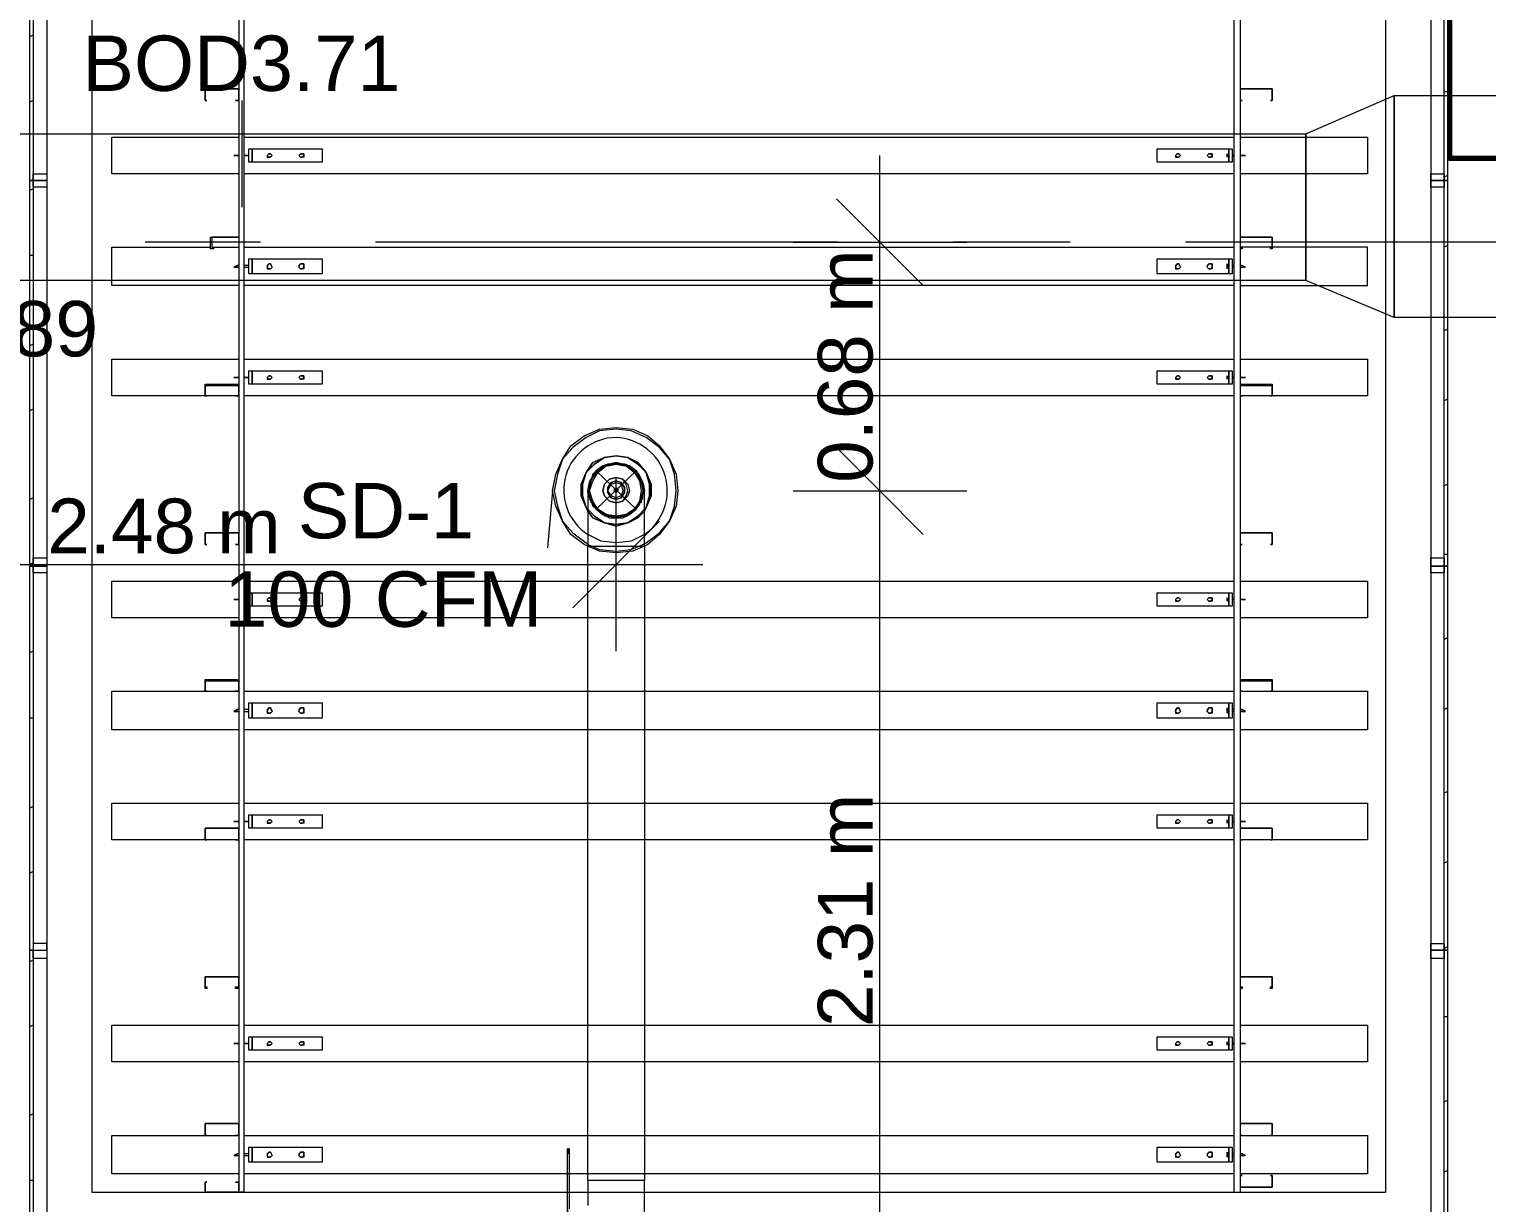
# Model space of a CAD drawing. Header units: metres. Extents: x -2 to 237, y -8 to 52.
# Drawn here: x 48.723 to 52.722, y 39.408 to 42.629 of the extents above; entities that cross this region are included whole.
import ezdxf

# ---------------------------------------------------------------- set-up
doc = ezdxf.new("R2010")
doc.units = ezdxf.units.M
doc.layers.add('HVAC - Ductos', color=5, linetype='Continuous', lineweight=0)
doc.layers.add('PDF4_Text', color=7, linetype='Continuous', lineweight=0)
doc.layers.add('PDF4_Geometry', color=7, linetype='Continuous', lineweight=0, true_color=0xaaaaaa)
doc.styles.add('PDF Helvetica', font='')
doc.styles.get('PDF Helvetica').set_extended_font_data('Helvetica')

msp = doc.modelspace()

# ---------------------------------------------------------------- linework, layer by layer
at = {"layer": 'HVAC - Ductos', "lineweight": 0}
for points in [[(52.4681, 41.8384), (52.2253, 41.9392), (52.2253, 42.3423), (52.4681, 42.4477)], [(46.4204, 42.3423), (52.2253, 42.3423), (52.2253, 41.9392), (46.4204, 41.9392)], [(50.411, 41.3069), (50.4155, 41.3161), (50.4293, 41.3481), (50.4293, 41.3802), (50.4155, 41.4123), (50.3927, 41.4398), (50.3651, 41.4535), (50.3331, 41.4581), (50.3011, 41.4535), (50.269, 41.4398), (50.2506, 41.4123), (50.2369, 41.3802), (50.2369, 41.3481), (50.2506, 41.3161), (50.2552, 41.3069), (50.2506, 41.3161), (50.2369, 41.3481), (50.2369, 41.3802), (50.2506, 41.4123), (50.269, 41.4398), (50.3011, 41.4535), (50.3331, 41.4581), (50.3651, 41.4535), (50.3927, 41.4352), (50.4155, 41.4123), (50.4247, 41.3802), (50.4247, 41.3481), (50.4155, 41.3161), (50.411, 41.3115), (50.4155, 41.3161), (50.4247, 41.3481), (50.4247, 41.3802), (50.4155, 41.4123), (50.3927, 41.4352), (50.3651, 41.4535), (50.3331, 41.4581), (50.3011, 41.4535), (50.2735, 41.4352), (50.2506, 41.4123), (50.2414, 41.3802), (50.2414, 41.3481), (50.2506, 41.3161), (50.2552, 41.3115), (50.2506, 41.3161), (50.2414, 41.3481), (50.2414, 41.3802), (50.2506, 41.4123), (50.2735, 41.4352), (50.3011, 41.4535), (50.3331, 41.4581), (50.3651, 41.4535), (50.3927, 41.4398), (50.4155, 41.4123), (50.4293, 41.3802), (50.4293, 41.3481), (50.4155, 41.3161)], [(50.3973, 41.3894), (50.4019, 41.3619), (50.3973, 41.3343), (50.3835, 41.3115), (50.3606, 41.2977), (50.3331, 41.2931), (50.3056, 41.2977), (50.2827, 41.3115), (50.269, 41.3343), (50.2598, 41.3619), (50.269, 41.3894), (50.2827, 41.4123), (50.3056, 41.4306), (50.3331, 41.4352), (50.3606, 41.4306), (50.3835, 41.4123)], [(50.3148, 41.2931), (50.2965, 41.2977), (50.2827, 41.3115), (50.269, 41.3252), (50.2598, 41.3435), (50.2598, 41.3619), (50.2598, 41.3848), (50.269, 41.3985), (50.2827, 41.4168), (50.2965, 41.426), (50.3148, 41.4352), (50.3331, 41.4352), (50.3514, 41.4352), (50.3697, 41.426), (50.3835, 41.4168), (50.3973, 41.3985), (50.4019, 41.3848), (50.4064, 41.3619), (50.4019, 41.3435), (50.3973, 41.3252), (50.3835, 41.3115), (50.3697, 41.2977), (50.3514, 41.2931), (50.3331, 41.2886)], [(50.3148, 41.3343), (50.3331, 41.3297), (50.3148, 41.3343), (50.3011, 41.3481), (50.2965, 41.3619), (50.3011, 41.3802), (50.3148, 41.394), (50.3331, 41.3985), (50.3148, 41.394), (50.3011, 41.3802), (50.2965, 41.3619), (50.3011, 41.3481)], [(50.3514, 41.394), (50.3331, 41.3985), (50.3514, 41.394), (50.3651, 41.3802), (50.3697, 41.3619), (50.3651, 41.3481), (50.3514, 41.3343), (50.3331, 41.3297), (50.3514, 41.3343), (50.3606, 41.3481), (50.3651, 41.3619), (50.3606, 41.3802)], [(50.3193, 41.3435), (50.3331, 41.3389), (50.3193, 41.3435), (50.3102, 41.3573), (50.3102, 41.371), (50.3193, 41.3848), (50.3331, 41.3894), (50.3193, 41.3848), (50.3102, 41.371), (50.3102, 41.3573)], [(50.3468, 41.3802), (50.3514, 41.3619), (50.3468, 41.3481), (50.3331, 41.3435), (50.3193, 41.3481), (50.3102, 41.3619), (50.3193, 41.3802), (50.3331, 41.3848)], [(50.3285, 41.3619), (50.3331, 41.3573), (50.3285, 41.3619), (50.3285, 41.3664), (50.3331, 41.371), (50.3285, 41.3664)], [(50.3468, 41.3848), (50.3331, 41.3894), (50.3468, 41.3848), (50.356, 41.371), (50.356, 41.3573), (50.3468, 41.3435), (50.3331, 41.3389), (50.3468, 41.3435), (50.356, 41.3573), (50.356, 41.371)], [(50.3377, 41.3664), (50.3331, 41.371), (50.3377, 41.3664), (50.3377, 41.3619), (50.3331, 41.3573), (50.3377, 41.3619)], [(50.2735, 41.2931), (50.3011, 41.2748), (50.2735, 41.2931), (50.2552, 41.3115)], [(50.3927, 41.2886), (50.3651, 41.2748), (50.3331, 41.2657), (50.3011, 41.2748), (50.269, 41.2886), (50.2552, 41.3069), (50.269, 41.2886), (50.3011, 41.2748), (50.3331, 41.2657), (50.3651, 41.2748), (50.3927, 41.2886), (50.411, 41.3069)], [(50.3331, 41.2702), (50.3651, 41.2748), (50.3927, 41.2931), (50.411, 41.3115), (50.3927, 41.2931), (50.3651, 41.2748), (50.3331, 41.2702), (50.3011, 41.2748)], [(50.2002, 39.5429), (50.2002, 39.5475), (50.2002, 39.5521), (50.2002, 39.5567), (50.2002, 39.5521), (50.2002, 39.5475)], [(50.2048, 39.5429), (50.2048, 39.5475), (50.2048, 39.5521), (50.2048, 39.5567), (50.2048, 39.5521), (50.2048, 39.5475)]]:
    msp.add_lwpolyline(points, close=True, dxfattribs=at)
for points in [[(56.3762, 41.8384), (52.4681, 41.8384), (52.4681, 42.4477), (56.3762, 42.4477)], [(49.3068, 42.1407), (49.3068, 42.4339)], [(51.057, 38.8145), (51.057, 41.3619), (51.057, 42.2828)], [(50.9379, 42.1636), (51.057, 42.0446), (51.1761, 41.9254)], [(50.8187, 42.0446), (51.057, 42.0446), (51.2952, 42.0446)], [(50.2552, 41.3619), (50.2552, 41.3573), (50.2552, 41.3389), (50.2552, 41.3115), (50.2552, 41.2748), (50.2552, 41.229), (50.2552, 41.2107), (50.246, 41.2153), (50.2094, 41.2427), (50.1864, 41.2794), (50.1682, 41.3206), (50.159, 41.3619), (50.1682, 41.4077), (50.1864, 41.4489), (50.2094, 41.4856), (50.246, 41.513), (50.2873, 41.5314), (50.3331, 41.536), (50.3789, 41.5314), (50.4201, 41.513), (50.4522, 41.4856), (50.4797, 41.4489), (50.498, 41.4077), (50.5026, 41.3619), (50.498, 41.3206), (50.4797, 41.2794), (50.4522, 41.2427), (50.4201, 41.2153), (50.411, 41.2107), (50.411, 41.2565), (50.411, 41.2931), (50.411, 41.3297), (50.411, 41.3527), (50.411, 41.3619), (50.4064, 41.3573), (50.411, 41.3619), (50.4064, 41.3848), (50.3973, 41.4031), (50.3881, 41.4168), (50.3697, 41.4306), (50.3514, 41.4352), (50.3331, 41.4398), (50.3148, 41.4352), (50.2965, 41.4306), (50.2781, 41.4168), (50.269, 41.4031), (50.2598, 41.3848), (50.2552, 41.3619), (50.2552, 41.3573), (50.2552, 41.3619), (50.2598, 41.3848), (50.269, 41.4031), (50.2781, 41.4168), (50.2965, 41.4306), (50.3148, 41.4352), (50.3331, 41.4398), (50.3514, 41.4352), (50.3697, 41.4306), (50.3881, 41.4168), (50.3973, 41.4031), (50.4064, 41.3848), (50.411, 41.3619)], [(50.4064, 41.2153), (50.4155, 41.2199), (50.4522, 41.2473), (50.4797, 41.2794), (50.4935, 41.3206), (50.498, 41.3619), (50.4935, 41.4077), (50.4797, 41.4489), (50.4522, 41.481), (50.4155, 41.5085), (50.3743, 41.5268), (50.3331, 41.5314), (50.2873, 41.5268), (50.2506, 41.5085), (50.214, 41.481), (50.1864, 41.4489), (50.1728, 41.4077), (50.1636, 41.3619), (50.1728, 41.3206), (50.1864, 41.2794), (50.214, 41.2473), (50.2506, 41.2199), (50.2552, 41.2153)], [(50.9379, 41.481), (51.057, 41.3619), (51.1761, 41.2427)], [(50.2644, 41.394), (50.2827, 41.4168), (50.3011, 41.4306)], [(50.3011, 41.4306), (50.3056, 41.4352)], [(50.3102, 41.4306), (50.3331, 41.4352), (50.356, 41.4306)], [(50.3331, 40.922), (50.3331, 41.1603), (50.3331, 41.3985)], [(50.3606, 41.4352), (50.3651, 41.4306)], [(50.3651, 41.4306), (50.3835, 41.4168), (50.3973, 41.394)], [(50.159, 41.3619), (50.1452, 41.2061)], [(50.2598, 41.3894), (50.2644, 41.394)], [(50.2644, 41.3389), (50.2598, 41.3619), (50.2644, 41.3894)], [(50.4019, 41.394), (50.4019, 41.3894)], [(50.4019, 41.3894), (50.4064, 41.3619), (50.4019, 41.3389), (50.4019, 41.3343), (50.4019, 41.3297)], [(50.8187, 41.3619), (51.057, 41.3619), (51.2952, 41.3619)], [(50.2552, 41.3573), (50.2598, 41.3435), (50.269, 41.3252), (50.2781, 41.3115), (50.2965, 41.2977), (50.3148, 41.2886), (50.3331, 41.2886), (50.3514, 41.2886), (50.3697, 41.2977), (50.3881, 41.3115), (50.3973, 41.3252), (50.4064, 41.3435), (50.4064, 41.3573)], [(50.2644, 41.3297), (50.2644, 41.3343), (50.2598, 41.3389)], [(50.3011, 41.2977), (50.2827, 41.3115), (50.2644, 41.3343)], [(50.3973, 41.3343), (50.3835, 41.3115), (50.3651, 41.2977)], [(50.4522, 41.2794), (50.3331, 41.1603), (50.214, 41.0412)], [(50.3056, 41.2931), (50.3011, 41.2931)], [(50.356, 41.2931), (50.3331, 41.2886), (50.3102, 41.2931)], [(50.3651, 41.2931), (50.3606, 41.2931)], [(50.411, 41.2427), (50.3743, 41.2244), (50.3331, 41.2199), (50.2919, 41.2244), (50.2552, 41.2427)], [(50.2552, 41.2153), (50.2873, 41.2015), (50.3331, 41.1969), (50.3743, 41.2015), (50.4064, 41.2153)], [(50.411, 41.2107), (50.3789, 41.1969), (50.3331, 41.1923), (50.2873, 41.1969), (50.2552, 41.2107)], [(50.411, 39.3184), (50.411, 39.4697), (50.4064, 39.4697), (50.3973, 39.4697), (50.3881, 39.4697), (50.3697, 39.4697), (50.3514, 39.4697), (50.3331, 39.4697), (50.3148, 39.4697), (50.2965, 39.4697), (50.2781, 39.4697), (50.2644, 39.4697), (50.2598, 39.4697), (50.2552, 39.4697), (50.2552, 41.2107), (50.2598, 41.2107), (50.2644, 41.2107), (50.2781, 41.2107), (50.2965, 41.2107), (50.3148, 41.2107), (50.3331, 41.2107), (50.3514, 41.2107), (50.3697, 41.2107), (50.3881, 41.2107), (50.3973, 41.2107), (50.4064, 41.2107), (50.411, 41.2107), (50.411, 39.4697), (50.4064, 39.4697), (50.3973, 39.4697), (50.3881, 39.4697), (50.3697, 39.4697), (50.3514, 39.4697), (50.3331, 39.4697), (50.3148, 39.4697), (50.2965, 39.4697), (50.2781, 39.4697), (50.2644, 39.4697), (50.2598, 39.4697), (50.2552, 39.4697), (50.2552, 39.4009)], [(50.2552, 41.2107), (50.2598, 41.2107), (50.2644, 41.2107), (50.2781, 41.2107), (50.2965, 41.2107), (50.3148, 41.2107), (50.3331, 41.2107), (50.3514, 41.2107), (50.3697, 41.2107), (50.3881, 41.2107), (50.3973, 41.2107), (50.4064, 41.2107), (50.411, 41.2107)], [(46.4158, 41.1603), (47.8499, 41.1603), (50.5714, 41.1603)], [(50.2048, 39.5567), (50.2002, 39.5567)], [(50.2002, 39.3918), (50.2002, 39.3872), (50.2002, 39.3826), (50.2002, 39.378), (50.2002, 39.3826), (50.2002, 39.3872), (50.2002, 39.3918), (50.2002, 39.5429)], [(50.2048, 39.5429), (50.2048, 39.3918)]]:
    msp.add_lwpolyline(points, dxfattribs=at)
msp.add_lwpolyline([(50.411, 41.2427, 0.72105), (50.3331, 41.5085, 0.743561), (50.2552, 41.2427)], format="xyb", dxfattribs=at)
at = {"layer": 'PDF4_Geometry', "lineweight": 0}
for points in [[(52.6056, 44.3491), (52.6147, 44.3491), (52.6147, 44.5782), (52.6056, 44.5782), (52.5689, 44.5782), (52.5689, 45.4532), (52.5689, 45.5769), (48.8945, 45.5769), (48.7707, 45.5769), (48.7707, 44.5782), (48.7707, 43.3961), (48.7707, 43.2724), (48.7707, 37.9852), (48.8945, 37.9852), (48.8945, 39.3139), (52.4452, 39.3139), (52.4452, 37.9852), (52.4452, 35.0117), (52.4452, 37.9852), (52.4452, 35.0117)], [(52.6056, 44.5782), (52.6056, 44.5598), (52.5689, 44.5598), (52.5689, 44.3674), (52.5689, 44.5598), (52.5689, 44.5782), (52.5689, 43.2861), (52.5506, 43.2861), (48.7891, 43.2861), (48.7891, 43.3778), (48.7891, 44.5782), (48.8807, 44.5782), (48.8807, 43.3778), (48.7891, 43.3778), (52.5506, 43.3778), (52.5506, 43.2861), (52.5506, 44.5782), (52.5689, 44.5782), (52.5689, 43.3961), (52.5689, 43.2724), (52.5689, 37.9852)], [(52.6056, 43.3091), (52.6056, 44.3491), (52.6056, 44.5782), (52.6147, 44.5782), (52.6147, 44.3491), (52.6056, 44.3491), (52.6056, 43.2724), (52.6147, 43.2724), (52.6147, 42.2141), (52.6056, 42.2141), (52.6056, 43.2724), (52.6147, 43.2724)], [(49.3114, 43.2724), (49.2977, 43.2724), (49.206, 43.2724), (49.096, 43.2724), (49.206, 43.2724), (49.2977, 43.2724), (49.2977, 39.4376), (49.2931, 39.4376), (49.206, 39.4376), (49.206, 39.4651), (49.206, 39.4376)], [(49.3114, 43.2724), (49.3114, 39.4376), (49.2977, 39.4376)], [(48.7341, 42.6126), (48.7249, 42.608)], [(52.6147, 42.4569), (52.6056, 42.4569)], [(48.7341, 42.4339), (48.7249, 42.4293)], [(49.2977, 42.2324), (48.9494, 42.2324), (48.9494, 42.3331), (49.2977, 42.3331)], [(49.3114, 42.3331), (52.0283, 42.3331)], [(52.0466, 42.3331), (52.3948, 42.3331), (52.3948, 42.2324), (52.0466, 42.2324)], [(49.2839, 42.2828), (49.2931, 42.2828), (49.2839, 42.2828)], [(49.3114, 42.2828), (49.3251, 42.2828), (49.3114, 42.2828)], [(52.0466, 42.2828), (52.0512, 42.2828), (52.0466, 42.2828)], [(52.0512, 42.2828), (52.0603, 42.2828), (52.0512, 42.2828)], [(52.0283, 42.2324), (49.3114, 42.2324)], [(52.6147, 42.2278), (52.6056, 42.2232)], [(48.7341, 42.1911), (48.7249, 42.1866)], [(49.3572, 42.0446), (49.0411, 42.0446)], [(49.3114, 42.0582), (49.3114, 42.0262)], [(50.9425, 42.0446), (49.6734, 42.0446)], [(51.5793, 42.0446), (51.2586, 42.0446)], [(53.1645, 42.0446), (51.8954, 42.0446)], [(48.7341, 42.0079), (48.7249, 42.0079)], [(49.2977, 41.9254), (48.9494, 41.9254), (48.9494, 42.0308), (49.2198, 42.0308)], [(49.2243, 42.0308), (49.2977, 42.0308)], [(49.3114, 42.0308), (52.0283, 42.0308)], [(52.0466, 41.9254), (52.3948, 41.9254), (52.3948, 42.0308), (52.1337, 42.0308), (52.0466, 42.0308), (52.0512, 42.0308), (52.0512, 42.0262), (52.0466, 42.0262)], [(52.6147, 42.0354), (52.6056, 42.0308)], [(49.2977, 41.9804), (49.2931, 41.9804), (49.2839, 41.9758), (49.2931, 41.9758), (49.2977, 41.9758)], [(49.2931, 41.9758), (49.2931, 41.9804)], [(49.3251, 41.9804), (49.3114, 41.9804)], [(49.3114, 41.9758), (49.3251, 41.9758)], [(49.3343, 41.985), (49.3343, 41.9804)], [(49.3343, 41.9758), (49.3343, 41.9712)], [(52.0145, 41.9804), (52.0145, 41.985)], [(52.0145, 41.9712), (52.0145, 41.9758)], [(52.0283, 41.9804), (52.0237, 41.9804)], [(52.0237, 41.9758), (52.0283, 41.9758)], [(52.0466, 41.9758), (52.0512, 41.9758), (52.0603, 41.9758), (52.0512, 41.9804), (52.0466, 41.9804)], [(52.0512, 41.9804), (52.0512, 41.9758)], [(52.0283, 41.9254), (49.3114, 41.9254)], [(52.6147, 41.8063), (52.6056, 41.8017)], [(48.7341, 41.7651), (48.7249, 41.7605)], [(49.2977, 41.623), (48.9494, 41.623), (48.9494, 41.7238), (49.2977, 41.7238)], [(49.3114, 41.7238), (52.0283, 41.7238)], [(52.0466, 41.7238), (52.3948, 41.7238), (52.3948, 41.623), (52.0466, 41.623)], [(49.2839, 41.6734), (49.2931, 41.6734), (49.2839, 41.6734)], [(49.3114, 41.6734), (49.3251, 41.6734), (49.3114, 41.6734)], [(52.0466, 41.6734), (52.0512, 41.6734), (52.0466, 41.6734)], [(52.0466, 41.6551), (52.1337, 41.6551), (52.1337, 41.6505), (52.1337, 41.623), (52.1291, 41.623), (52.1337, 41.623), (52.1337, 41.6505), (52.0466, 41.6505)], [(52.0512, 41.6734), (52.0603, 41.6734), (52.0512, 41.6734)], [(52.0283, 41.623), (49.3114, 41.623)], [(52.6147, 41.6138), (52.6056, 41.6092)], [(48.7341, 41.5864), (48.7249, 41.5818)], [(52.6147, 41.3802), (52.6056, 41.3756)], [(48.7341, 41.3435), (48.7249, 41.3389)], [(48.7341, 41.1649), (48.7249, 41.1603)], [(52.6147, 41.1877), (52.6056, 41.1877)], [(49.2977, 41.0137), (48.9494, 41.0137), (48.9494, 41.1145), (49.2977, 41.1145)], [(49.3114, 41.1145), (52.0283, 41.1145)], [(52.0466, 41.1145), (52.3948, 41.1145), (52.3948, 41.0137), (52.0466, 41.0137)], [(49.2839, 41.064), (49.2931, 41.064), (49.2839, 41.064)], [(49.3114, 41.064), (49.3251, 41.064), (49.3114, 41.064)], [(52.0466, 41.064), (52.0512, 41.064), (52.0466, 41.064)], [(52.0512, 41.064), (52.0603, 41.064), (52.0512, 41.064)], [(52.0283, 41.0137), (49.3114, 41.0137)], [(52.6147, 40.9587), (52.6056, 40.9541)], [(48.7341, 40.922), (48.7249, 40.9174)], [(52.0466, 40.8442), (52.1337, 40.8442), (52.1337, 40.8396), (52.1337, 40.8121), (52.1291, 40.8121), (52.1337, 40.8121), (52.1337, 40.8396), (52.0466, 40.8396)], [(49.2977, 40.7067), (48.9494, 40.7067), (48.9494, 40.8121), (49.2977, 40.8121)], [(49.3114, 40.8121), (52.0283, 40.8121)], [(52.0466, 40.8121), (52.3948, 40.8121), (52.3948, 40.7067), (52.0466, 40.7067)], [(49.2977, 40.7617), (49.2931, 40.7617), (49.2839, 40.7571), (49.2931, 40.7571), (49.2977, 40.7571)], [(49.2931, 40.7571), (49.2931, 40.7617)], [(49.3251, 40.7617), (49.3114, 40.7617)], [(49.3343, 40.7663), (49.3343, 40.7617)], [(52.0145, 40.7617), (52.0145, 40.7663)], [(52.0283, 40.7617), (52.0237, 40.7617)], [(52.0466, 40.7571), (52.0512, 40.7571), (52.0603, 40.7571), (52.0512, 40.7617), (52.0466, 40.7617)], [(52.0512, 40.7617), (52.0512, 40.7571)], [(52.6147, 40.7663), (52.6056, 40.7617)], [(48.7341, 40.7388), (48.7249, 40.7388)], [(49.3114, 40.7571), (49.3251, 40.7571)], [(49.3343, 40.7571), (49.3343, 40.7525)], [(52.0145, 40.7525), (52.0145, 40.7571)], [(52.0237, 40.7571), (52.0283, 40.7571)], [(52.0283, 40.7067), (49.3114, 40.7067)], [(52.6147, 40.5372), (52.6056, 40.5326)], [(48.7341, 40.496), (48.7249, 40.4914)], [(49.2977, 40.4043), (48.9494, 40.4043), (48.9494, 40.5051), (49.2977, 40.5051)], [(49.3114, 40.5051), (52.0283, 40.5051)], [(52.0466, 40.5051), (52.3948, 40.5051), (52.3948, 40.4043), (52.0466, 40.4043)], [(49.2839, 40.4547), (49.2931, 40.4547), (49.2839, 40.4547)], [(49.3114, 40.4547), (49.3251, 40.4547), (49.3114, 40.4547)], [(52.0466, 40.4547), (52.0512, 40.4547), (52.0466, 40.4547)], [(52.0512, 40.4547), (52.0603, 40.4547), (52.0512, 40.4547)], [(52.0283, 40.4043), (49.3114, 40.4043)], [(52.6147, 40.3448), (52.6056, 40.3402)], [(48.7341, 40.3173), (48.7249, 40.3127)], [(48.7249, 39.0435), (48.7249, 40.1019), (48.7341, 40.1019), (48.7707, 40.1019), (48.7707, 40.1203), (48.7341, 40.1203), (48.7341, 40.1019), (48.7707, 40.1019), (48.7707, 40.079), (48.7341, 40.079), (48.7341, 40.1019), (48.7341, 39.0435), (48.7249, 39.0435), (48.7341, 39.0481)], [(52.6147, 40.1111), (52.6056, 40.1065)], [(48.7341, 40.0744), (48.7249, 40.0699)], [(52.0466, 40.0011), (52.0512, 40.0011), (52.0512, 39.9965), (52.0466, 39.9965)], [(52.6147, 39.9186), (52.6056, 39.9186)], [(48.7341, 39.8958), (48.7249, 39.8912)], [(49.2977, 39.795), (48.9494, 39.795), (48.9494, 39.8958), (49.2977, 39.8958)], [(49.3114, 39.8958), (52.0283, 39.8958)], [(52.0466, 39.8958), (52.3948, 39.8958), (52.3948, 39.795), (52.0466, 39.795)], [(49.2839, 39.8454), (49.2931, 39.8454), (49.2839, 39.8454)], [(49.3114, 39.8454), (49.3251, 39.8454), (49.3114, 39.8454)], [(52.0466, 39.8454), (52.0512, 39.8454), (52.0466, 39.8454)], [(52.0512, 39.8454), (52.0603, 39.8454), (52.0512, 39.8454)], [(52.0283, 39.795), (49.3114, 39.795)], [(52.6147, 39.6895), (52.6056, 39.685)], [(48.7341, 39.6529), (48.7249, 39.6483)], [(49.2977, 39.488), (48.9494, 39.488), (48.9494, 39.5933), (49.2977, 39.5933)], [(49.3114, 39.5933), (52.0283, 39.5933)], [(52.0466, 39.5933), (52.3948, 39.5933), (52.3948, 39.488), (52.0466, 39.488)], [(49.2977, 39.5429), (49.2931, 39.5429), (49.2839, 39.5384), (49.2931, 39.5384), (49.2977, 39.5384)], [(49.2931, 39.5384), (49.2931, 39.5429)], [(49.3251, 39.5429), (49.3114, 39.5429)], [(49.3114, 39.5384), (49.3251, 39.5384)], [(49.3343, 39.5475), (49.3343, 39.5429)], [(49.3343, 39.5384), (49.3343, 39.5338)], [(52.0145, 39.5429), (52.0145, 39.5475)], [(52.0145, 39.5338), (52.0145, 39.5384)], [(52.0283, 39.5429), (52.0237, 39.5429)], [(52.0237, 39.5384), (52.0283, 39.5384)], [(52.0466, 39.5384), (52.0512, 39.5384), (52.0603, 39.5384), (52.0512, 39.5429), (52.0466, 39.5429)], [(52.0512, 39.5429), (52.0512, 39.5384)], [(52.0283, 39.488), (49.3114, 39.488)], [(52.6147, 39.4971), (52.6056, 39.4926)], [(48.7341, 39.4697), (48.7249, 39.4697)]]:
    msp.add_lwpolyline(points, dxfattribs=at)
at = {"layer": 'PDF4_Geometry', "color": 232, "lineweight": 70, "true_color": 0xe91e64}
msp.add_lwpolyline([(52.6212, 43.608), (53.2291, 43.608), (53.2291, 42.2746), (52.6212, 42.2746)], close=True, dxfattribs=at)
at = {"layer": 'PDF4_Geometry', "lineweight": 0}
for points in [[(48.7341, 42.2141), (48.7249, 42.2141), (48.7249, 43.2724), (48.7341, 43.2724)], [(52.4452, 39.4376), (52.4452, 43.2724), (48.8945, 43.2724), (48.8945, 39.4376)], [(52.0283, 39.4376), (52.0466, 39.4376), (52.0466, 43.2724), (52.1337, 43.2724), (52.3307, 43.2724), (52.1337, 43.2724), (52.0466, 43.2724), (52.0283, 43.2724), (49.3114, 43.2724), (52.0283, 43.2724)], [(49.206, 42.4615), (49.206, 42.466), (49.2931, 42.466), (49.2977, 42.466), (49.2977, 42.4615), (49.2977, 42.4339), (49.2885, 42.4339), (49.2977, 42.4339), (49.2977, 42.4615), (49.2977, 42.466), (49.2931, 42.466), (49.206, 42.466), (49.206, 42.4615), (49.206, 42.4339)], [(52.1337, 42.4615), (52.1337, 42.466), (52.0466, 42.466), (52.1337, 42.466), (52.1337, 42.4615), (52.1337, 42.4339)], [(49.2106, 42.4339), (49.206, 42.4339)], [(52.0512, 42.4339), (52.0466, 42.4339)], [(52.1291, 42.4339), (52.1337, 42.4339)], [(49.2931, 42.2828), (49.2977, 42.2828)], [(49.3251, 42.3011), (49.3343, 42.3011), (49.5267, 42.3011), (49.5267, 42.2645), (49.3343, 42.2645), (49.3251, 42.2645)], [(49.3343, 42.3011), (49.3343, 42.2645)], [(49.3343, 42.2828), (49.3343, 42.2782), (49.3343, 42.2828), (49.3343, 42.2873), (49.3343, 42.2828), (49.3343, 42.2782), (49.3343, 42.2828), (49.3343, 42.2873)], [(49.3755, 42.2828), (49.3755, 42.2782), (49.3847, 42.2782), (49.3893, 42.2828), (49.3847, 42.2873), (49.3801, 42.2873)], [(49.3893, 42.2828), (49.3847, 42.2782), (49.3801, 42.2782), (49.3755, 42.2828), (49.3801, 42.2873), (49.3847, 42.2873)], [(49.4626, 42.2828), (49.4672, 42.2782), (49.4718, 42.2782), (49.4764, 42.2828), (49.4764, 42.2873), (49.4672, 42.2873)], [(49.4764, 42.2828), (49.4764, 42.2782), (49.4672, 42.2782), (49.4626, 42.2828), (49.4672, 42.2873), (49.4764, 42.2873)], [(52.0237, 42.3011), (52.0237, 42.2645), (52.0145, 42.2645), (51.8176, 42.2645), (51.8176, 42.3011), (52.0145, 42.3011)], [(51.8679, 42.2828), (51.8679, 42.2782), (51.8771, 42.2782), (51.8817, 42.2828), (51.8771, 42.2873), (51.8725, 42.2873)], [(51.8817, 42.2828), (51.8771, 42.2782), (51.8725, 42.2782), (51.8679, 42.2828), (51.8725, 42.2873), (51.8771, 42.2873)], [(51.955, 42.2828), (51.9596, 42.2782), (51.9641, 42.2782), (51.9687, 42.2828), (51.9687, 42.2873), (51.9596, 42.2873)], [(51.9687, 42.2828), (51.9687, 42.2782), (51.9596, 42.2782), (51.955, 42.2828), (51.9596, 42.2873), (51.9687, 42.2873)], [(52.01, 42.2828), (52.01, 42.2782), (52.01, 42.2828), (52.01, 42.2873)], [(52.0145, 42.3011), (52.0145, 42.2645)], [(52.0145, 42.2828), (52.0145, 42.2782), (52.0145, 42.2828), (52.0145, 42.2873)], [(52.0237, 42.2828), (52.0283, 42.2828)], [(48.7341, 41.1557), (48.7249, 41.1557), (48.7249, 42.2141), (48.7341, 42.2141)], [(48.7707, 42.2141), (48.7341, 42.2141), (48.7341, 42.2324), (48.7707, 42.2324)], [(48.7707, 42.1957), (48.7341, 42.1957), (48.7341, 42.2141), (48.7707, 42.2141)], [(52.6056, 42.2324), (52.6056, 42.2141), (52.5689, 42.2141), (52.5689, 42.2324)], [(52.6056, 42.2141), (52.6056, 42.1957), (52.5689, 42.1957), (52.5689, 42.2141)], [(52.6147, 41.1557), (52.6056, 41.1557), (52.6056, 42.2141), (52.6147, 42.2141)], [(49.2198, 42.0582), (49.2243, 42.0582), (49.2977, 42.0582), (49.2243, 42.0582), (49.2243, 42.0308), (49.2289, 42.0308), (49.2289, 42.0262), (49.2198, 42.0262)], [(52.1291, 42.0262), (52.1291, 42.0308), (52.1337, 42.0308), (52.1337, 42.0582), (52.0466, 42.0582), (52.1337, 42.0582), (52.1337, 42.0262)], [(49.3251, 41.9987), (49.3343, 41.9987), (49.5267, 41.9987), (49.5267, 41.9575), (49.3343, 41.9575), (49.3251, 41.9575)], [(49.3343, 41.9987), (49.3343, 41.9575)], [(52.0237, 41.9987), (52.0237, 41.9575), (52.0145, 41.9575), (51.8176, 41.9575), (51.8176, 41.9987), (52.0145, 41.9987)], [(52.0145, 41.9987), (52.0145, 41.9575)], [(49.3343, 41.9758), (49.3343, 41.9712), (49.3343, 41.9758), (49.3343, 41.985), (49.3343, 41.9758), (49.3343, 41.9712), (49.3343, 41.9758), (49.3343, 41.985)], [(49.3755, 41.9758), (49.3755, 41.9712), (49.3847, 41.9712), (49.3893, 41.9758), (49.3847, 41.985), (49.3801, 41.985), (49.3755, 41.9804)], [(49.3893, 41.9758), (49.3847, 41.9712), (49.3801, 41.9712), (49.3755, 41.9758), (49.3801, 41.985), (49.3847, 41.985)], [(49.4626, 41.9758), (49.4672, 41.9712), (49.4718, 41.9712), (49.4764, 41.9758), (49.4764, 41.985), (49.4672, 41.985), (49.4626, 41.9804)], [(49.4764, 41.9758), (49.4764, 41.9712), (49.4672, 41.9712), (49.4626, 41.9758), (49.4672, 41.985), (49.4764, 41.985)], [(51.8679, 41.9758), (51.8679, 41.9712), (51.8771, 41.9712), (51.8817, 41.9758), (51.8771, 41.985), (51.8725, 41.985), (51.8679, 41.9804)], [(51.8817, 41.9758), (51.8771, 41.9712), (51.8725, 41.9712), (51.8679, 41.9758), (51.8725, 41.985), (51.8771, 41.985)], [(51.955, 41.9758), (51.9596, 41.9712), (51.9641, 41.9712), (51.9687, 41.9758), (51.9687, 41.985), (51.9596, 41.985), (51.955, 41.9804)], [(51.9687, 41.9758), (51.9687, 41.9712), (51.9596, 41.9712), (51.955, 41.9758), (51.9596, 41.985), (51.9687, 41.985)], [(52.01, 41.9758), (52.01, 41.9712), (52.01, 41.9758), (52.01, 41.985)], [(52.0145, 41.9758), (52.0145, 41.9712), (52.0145, 41.9758), (52.0145, 41.985)], [(49.3251, 41.6917), (49.3343, 41.6917), (49.5267, 41.6917), (49.5267, 41.6551), (49.3343, 41.6551), (49.3251, 41.6551)], [(49.3343, 41.6917), (49.3343, 41.6551)], [(49.3343, 41.6734), (49.3343, 41.6689), (49.3343, 41.6734), (49.3343, 41.678), (49.3343, 41.6734), (49.3343, 41.6689), (49.3343, 41.6734), (49.3343, 41.678)], [(49.3755, 41.6734), (49.3755, 41.6689), (49.3847, 41.6689), (49.3893, 41.6734), (49.3847, 41.678), (49.3801, 41.678)], [(49.3893, 41.6734), (49.3847, 41.6689), (49.3801, 41.6689), (49.3755, 41.6734), (49.3801, 41.678), (49.3847, 41.678)], [(49.4626, 41.6734), (49.4672, 41.6689), (49.4718, 41.6689), (49.4764, 41.6734), (49.4764, 41.678), (49.4672, 41.678)], [(49.4764, 41.6734), (49.4764, 41.6689), (49.4672, 41.6689), (49.4626, 41.6734), (49.4672, 41.678), (49.4764, 41.678)], [(52.0237, 41.6917), (52.0237, 41.6551), (52.0145, 41.6551), (51.8176, 41.6551), (51.8176, 41.6917), (52.0145, 41.6917)], [(51.8679, 41.6734), (51.8679, 41.6689), (51.8771, 41.6689), (51.8817, 41.6734), (51.8771, 41.678), (51.8725, 41.678)], [(51.8817, 41.6734), (51.8771, 41.6689), (51.8725, 41.6689), (51.8679, 41.6734), (51.8725, 41.678), (51.8771, 41.678)], [(51.955, 41.6734), (51.9596, 41.6689), (51.9641, 41.6689), (51.9687, 41.6734), (51.9687, 41.678), (51.9596, 41.678)], [(51.9687, 41.6734), (51.9687, 41.6689), (51.9596, 41.6689), (51.955, 41.6734), (51.9596, 41.678), (51.9687, 41.678)], [(52.01, 41.6734), (52.01, 41.6689), (52.01, 41.6734), (52.01, 41.678)], [(52.0145, 41.6917), (52.0145, 41.6551)], [(52.0145, 41.6734), (52.0145, 41.6689), (52.0145, 41.6734), (52.0145, 41.678)], [(49.206, 41.6505), (49.206, 41.6551), (49.2931, 41.6551), (49.2977, 41.6551), (49.2977, 41.6505), (49.2977, 41.623), (49.2885, 41.623), (49.2977, 41.623), (49.2977, 41.6505), (49.2931, 41.6505), (49.206, 41.6505), (49.206, 41.623)], [(49.2931, 41.6734), (49.2977, 41.6734)], [(52.0237, 41.6734), (52.0283, 41.6734)], [(49.2106, 41.623), (49.206, 41.623)], [(52.0512, 41.623), (52.0466, 41.623)], [(49.206, 41.2473), (49.2931, 41.2473), (49.2977, 41.2473), (49.2977, 41.2153), (49.2885, 41.2153), (49.2977, 41.2153), (49.2977, 41.2473), (49.2931, 41.2473), (49.206, 41.2473), (49.206, 41.2153)], [(52.1337, 41.2473), (52.0466, 41.2473), (52.1337, 41.2473), (52.1337, 41.2153)], [(49.2106, 41.2153), (49.206, 41.2153)], [(52.0512, 41.2153), (52.0466, 41.2153)], [(52.1291, 41.2153), (52.1337, 41.2153)], [(48.7707, 41.1557), (48.7341, 41.1557), (48.7341, 41.1786), (48.7707, 41.1786)], [(52.6056, 41.1786), (52.6056, 41.1557), (52.5689, 41.1557), (52.5689, 41.1786)], [(48.7341, 40.1019), (48.7249, 40.1019), (48.7249, 41.1557), (48.7341, 41.1557)], [(48.7707, 41.1374), (48.7341, 41.1374), (48.7341, 41.1557), (48.7707, 41.1557)], [(52.6056, 41.1557), (52.6056, 41.1374), (52.5689, 41.1374), (52.5689, 41.1557)], [(52.6147, 40.1019), (52.6056, 40.1019), (52.6056, 41.1557), (52.6147, 41.1557)], [(49.3251, 41.0824), (49.3343, 41.0824), (49.5267, 41.0824), (49.5267, 41.0457), (49.3343, 41.0457), (49.3251, 41.0457)], [(49.3343, 41.0824), (49.3343, 41.0457)], [(52.0237, 41.0824), (52.0237, 41.0457), (52.0145, 41.0457), (51.8176, 41.0457), (51.8176, 41.0824), (52.0145, 41.0824)], [(52.0145, 41.0824), (52.0145, 41.0457)], [(49.2931, 41.064), (49.2977, 41.064)], [(49.3343, 41.064), (49.3343, 41.0594), (49.3343, 41.064), (49.3343, 41.0686), (49.3343, 41.064), (49.3343, 41.0594), (49.3343, 41.064), (49.3343, 41.0686)], [(49.3755, 41.064), (49.3755, 41.0594), (49.3847, 41.0594), (49.3893, 41.064), (49.3847, 41.0686), (49.3801, 41.0686)], [(49.3893, 41.064), (49.3847, 41.0594), (49.3801, 41.0594), (49.3755, 41.064), (49.3801, 41.0686), (49.3847, 41.0686)], [(49.4626, 41.064), (49.4672, 41.0594), (49.4718, 41.0594), (49.4764, 41.064), (49.4764, 41.0686), (49.4672, 41.0686)], [(49.4764, 41.064), (49.4764, 41.0594), (49.4672, 41.0594), (49.4626, 41.064), (49.4672, 41.0686), (49.4764, 41.0686)], [(51.8679, 41.064), (51.8679, 41.0594), (51.8771, 41.0594), (51.8817, 41.064), (51.8771, 41.0686), (51.8725, 41.0686)], [(51.8817, 41.064), (51.8771, 41.0594), (51.8725, 41.0594), (51.8679, 41.064), (51.8725, 41.0686), (51.8771, 41.0686)], [(51.955, 41.064), (51.9596, 41.0594), (51.9641, 41.0594), (51.9687, 41.064), (51.9687, 41.0686), (51.9596, 41.0686)], [(51.9687, 41.064), (51.9687, 41.0594), (51.9596, 41.0594), (51.955, 41.064), (51.9596, 41.0686), (51.9687, 41.0686)], [(52.01, 41.064), (52.01, 41.0594), (52.01, 41.064), (52.01, 41.0686)], [(52.0145, 41.064), (52.0145, 41.0594), (52.0145, 41.064), (52.0145, 41.0686)], [(52.0237, 41.064), (52.0283, 41.064)], [(49.206, 40.8396), (49.206, 40.8442), (49.2931, 40.8442), (49.2977, 40.8396), (49.2977, 40.8121), (49.2885, 40.8121), (49.2977, 40.8121), (49.2977, 40.8396), (49.2931, 40.8396), (49.206, 40.8396), (49.206, 40.8121)], [(49.2106, 40.8121), (49.206, 40.8121)], [(52.0512, 40.8121), (52.0466, 40.8121)], [(49.3251, 40.78), (49.3343, 40.78), (49.5267, 40.78), (49.5267, 40.7388), (49.3343, 40.7388), (49.3251, 40.7388)], [(49.3343, 40.78), (49.3343, 40.7388)], [(49.3343, 40.7571), (49.3343, 40.7525), (49.3343, 40.7571), (49.3343, 40.7663), (49.3343, 40.7571), (49.3343, 40.7525), (49.3343, 40.7571), (49.3343, 40.7663)], [(49.3755, 40.7571), (49.3755, 40.7525), (49.3847, 40.7525), (49.3893, 40.7571), (49.3847, 40.7663), (49.3801, 40.7663), (49.3755, 40.7617)], [(49.3893, 40.7571), (49.3847, 40.7525), (49.3801, 40.7525), (49.3755, 40.7571), (49.3801, 40.7663), (49.3847, 40.7663)], [(49.4626, 40.7571), (49.4672, 40.7525), (49.4718, 40.7525), (49.4764, 40.7571), (49.4764, 40.7663), (49.4672, 40.7663), (49.4626, 40.7617)], [(49.4764, 40.7571), (49.4764, 40.7525), (49.4672, 40.7525), (49.4626, 40.7571), (49.4672, 40.7663), (49.4764, 40.7663)], [(52.0237, 40.78), (52.0237, 40.7388), (52.0145, 40.7388), (51.8176, 40.7388), (51.8176, 40.78), (52.0145, 40.78)], [(51.8679, 40.7571), (51.8679, 40.7525), (51.8771, 40.7525), (51.8817, 40.7571), (51.8771, 40.7663), (51.8725, 40.7663), (51.8679, 40.7617)], [(51.8817, 40.7571), (51.8771, 40.7525), (51.8725, 40.7525), (51.8679, 40.7571), (51.8725, 40.7663), (51.8771, 40.7663)], [(51.955, 40.7571), (51.9596, 40.7525), (51.9641, 40.7525), (51.9687, 40.7571), (51.9687, 40.7663), (51.9596, 40.7663), (51.955, 40.7617)], [(51.9687, 40.7571), (51.9687, 40.7525), (51.9596, 40.7525), (51.955, 40.7571), (51.9596, 40.7663), (51.9687, 40.7663)], [(52.01, 40.7571), (52.01, 40.7525), (52.01, 40.7571), (52.01, 40.7663)], [(52.0145, 40.78), (52.0145, 40.7388)], [(52.0145, 40.7571), (52.0145, 40.7525), (52.0145, 40.7571), (52.0145, 40.7663)], [(49.2931, 40.4547), (49.2977, 40.4547)], [(49.3251, 40.473), (49.3343, 40.473), (49.5267, 40.473), (49.5267, 40.4364), (49.3343, 40.4364), (49.3251, 40.4364)], [(49.3343, 40.473), (49.3343, 40.4364)], [(49.3343, 40.4547), (49.3343, 40.4501), (49.3343, 40.4547), (49.3343, 40.4593), (49.3343, 40.4547), (49.3343, 40.4501), (49.3343, 40.4547), (49.3343, 40.4593)], [(49.3755, 40.4547), (49.3755, 40.4501), (49.3847, 40.4501), (49.3893, 40.4547), (49.3847, 40.4593), (49.3801, 40.4593)], [(49.3893, 40.4547), (49.3847, 40.4501), (49.3801, 40.4501), (49.3755, 40.4547), (49.3801, 40.4593), (49.3847, 40.4593)], [(49.4626, 40.4547), (49.4672, 40.4501), (49.4718, 40.4501), (49.4764, 40.4547), (49.4764, 40.4593), (49.4672, 40.4593)], [(49.4764, 40.4547), (49.4764, 40.4501), (49.4672, 40.4501), (49.4626, 40.4547), (49.4672, 40.4593), (49.4764, 40.4593)], [(52.0237, 40.473), (52.0237, 40.4364), (52.0145, 40.4364), (51.8176, 40.4364), (51.8176, 40.473), (52.0145, 40.473)], [(51.8679, 40.4547), (51.8679, 40.4501), (51.8771, 40.4501), (51.8817, 40.4547), (51.8771, 40.4593), (51.8725, 40.4593)], [(51.8817, 40.4547), (51.8771, 40.4501), (51.8725, 40.4501), (51.8679, 40.4547), (51.8725, 40.4593), (51.8771, 40.4593)], [(51.955, 40.4547), (51.9596, 40.4501), (51.9641, 40.4501), (51.9687, 40.4547), (51.9687, 40.4593), (51.9596, 40.4593)], [(51.9687, 40.4547), (51.9687, 40.4501), (51.9596, 40.4501), (51.955, 40.4547), (51.9596, 40.4593), (51.9687, 40.4593)], [(52.01, 40.4547), (52.01, 40.4501), (52.01, 40.4547), (52.01, 40.4593)], [(52.0145, 40.473), (52.0145, 40.4364)], [(52.0145, 40.4547), (52.0145, 40.4501), (52.0145, 40.4547), (52.0145, 40.4593)], [(52.0237, 40.4547), (52.0283, 40.4547)], [(49.206, 40.4364), (49.2931, 40.4364), (49.2977, 40.4364), (49.2977, 40.4043), (49.2885, 40.4043), (49.2977, 40.4043), (49.2977, 40.4364), (49.2931, 40.4364), (49.206, 40.4364), (49.206, 40.4043)], [(49.2106, 40.4043), (49.206, 40.4043)], [(52.1337, 40.4364), (52.0466, 40.4364), (52.1337, 40.4364), (52.1337, 40.4043)], [(52.0512, 40.4043), (52.0466, 40.4043)], [(52.1291, 40.4043), (52.1337, 40.4043)], [(52.6056, 40.1203), (52.6056, 40.1019), (52.5689, 40.1019), (52.5689, 40.1203)], [(52.6056, 40.1019), (52.6056, 40.079), (52.5689, 40.079), (52.5689, 40.1019)], [(52.6147, 39.0435), (52.6056, 39.0435), (52.6056, 40.1019), (52.6147, 40.1019)], [(49.206, 40.0286), (49.2931, 40.0286), (49.2977, 40.0286), (49.2977, 39.9965), (49.2885, 39.9965), (49.2885, 40.0011), (49.2977, 40.0011), (49.2977, 40.0286), (49.2931, 40.0286), (49.206, 40.0286), (49.206, 40.0011), (49.2106, 40.0011), (49.2106, 39.9965), (49.206, 39.9965)], [(52.1291, 39.9965), (52.1291, 40.0011), (52.1337, 40.0011), (52.1337, 40.0286), (52.0466, 40.0286), (52.1337, 40.0286), (52.1337, 39.9965)], [(49.2931, 39.8454), (49.2977, 39.8454)], [(49.3251, 39.8637), (49.3343, 39.8637), (49.5267, 39.8637), (49.5267, 39.827), (49.3343, 39.827), (49.3251, 39.827)], [(49.3343, 39.8637), (49.3343, 39.827)], [(49.3343, 39.8454), (49.3343, 39.8408), (49.3343, 39.8454), (49.3343, 39.8499), (49.3343, 39.8454), (49.3343, 39.8408), (49.3343, 39.8454), (49.3343, 39.8499)], [(49.3755, 39.8454), (49.3755, 39.8408), (49.3847, 39.8408), (49.3893, 39.8454), (49.3847, 39.8499), (49.3801, 39.8499)], [(49.3893, 39.8454), (49.3847, 39.8408), (49.3801, 39.8408), (49.3755, 39.8454), (49.3801, 39.8499), (49.3847, 39.8499)], [(49.4626, 39.8454), (49.4672, 39.8408), (49.4718, 39.8408), (49.4764, 39.8454), (49.4764, 39.8499), (49.4672, 39.8499)], [(49.4764, 39.8454), (49.4764, 39.8408), (49.4672, 39.8408), (49.4626, 39.8454), (49.4672, 39.8499), (49.4764, 39.8499)], [(52.0237, 39.8637), (52.0237, 39.827), (52.0145, 39.827), (51.8176, 39.827), (51.8176, 39.8637), (52.0145, 39.8637)], [(51.8679, 39.8454), (51.8679, 39.8408), (51.8771, 39.8408), (51.8817, 39.8454), (51.8771, 39.8499), (51.8725, 39.8499)], [(51.8817, 39.8454), (51.8771, 39.8408), (51.8725, 39.8408), (51.8679, 39.8454), (51.8725, 39.8499), (51.8771, 39.8499)], [(51.955, 39.8454), (51.9596, 39.8408), (51.9641, 39.8408), (51.9687, 39.8454), (51.9687, 39.8499), (51.9596, 39.8499)], [(51.9687, 39.8454), (51.9687, 39.8408), (51.9596, 39.8408), (51.955, 39.8454), (51.9596, 39.8499), (51.9687, 39.8499)], [(52.01, 39.8454), (52.01, 39.8408), (52.01, 39.8454), (52.01, 39.8499)], [(52.0145, 39.8637), (52.0145, 39.827)], [(52.0145, 39.8454), (52.0145, 39.8408), (52.0145, 39.8454), (52.0145, 39.8499)], [(52.0237, 39.8454), (52.0283, 39.8454)], [(49.206, 39.6209), (49.206, 39.6255), (49.2931, 39.6255), (49.2977, 39.6255), (49.2977, 39.6209), (49.2977, 39.5933), (49.2885, 39.5933), (49.2977, 39.5933), (49.2977, 39.6209), (49.2977, 39.6255), (49.2931, 39.6255), (49.206, 39.6255), (49.206, 39.6209), (49.206, 39.5933)], [(52.1337, 39.6209), (52.1337, 39.6255), (52.0466, 39.6255), (52.1337, 39.6255), (52.1337, 39.6209), (52.1337, 39.5933)], [(49.2106, 39.5933), (49.206, 39.5933)], [(49.3251, 39.5613), (49.3343, 39.5613), (49.5267, 39.5613), (49.5267, 39.5201), (49.3343, 39.5201), (49.3251, 39.5201)], [(49.3343, 39.5613), (49.3343, 39.5201)], [(52.0237, 39.5613), (52.0237, 39.5201), (52.0145, 39.5201), (51.8176, 39.5201), (51.8176, 39.5613), (52.0145, 39.5613)], [(52.0145, 39.5613), (52.0145, 39.5201)], [(52.0512, 39.5933), (52.0466, 39.5933)], [(52.1291, 39.5933), (52.1337, 39.5933)], [(49.3343, 39.5384), (49.3343, 39.5338), (49.3343, 39.5384), (49.3343, 39.5475), (49.3343, 39.5384), (49.3343, 39.5338), (49.3343, 39.5384), (49.3343, 39.5475)], [(49.3755, 39.5384), (49.3755, 39.5338), (49.3847, 39.5338), (49.3893, 39.5384), (49.3847, 39.5475), (49.3801, 39.5475), (49.3755, 39.5429)], [(49.3893, 39.5384), (49.3847, 39.5338), (49.3801, 39.5338), (49.3755, 39.5384), (49.3801, 39.5475), (49.3847, 39.5475)], [(49.4626, 39.5384), (49.4672, 39.5338), (49.4718, 39.5338), (49.4764, 39.5384), (49.4764, 39.5475), (49.4672, 39.5475), (49.4626, 39.5429)], [(49.4764, 39.5384), (49.4764, 39.5338), (49.4672, 39.5338), (49.4626, 39.5384), (49.4672, 39.5475), (49.4764, 39.5475)], [(51.8679, 39.5384), (51.8679, 39.5338), (51.8771, 39.5338), (51.8817, 39.5384), (51.8771, 39.5475), (51.8725, 39.5475), (51.8679, 39.5429)], [(51.8817, 39.5384), (51.8771, 39.5338), (51.8725, 39.5338), (51.8679, 39.5384), (51.8725, 39.5475), (51.8771, 39.5475)], [(51.955, 39.5384), (51.9596, 39.5338), (51.9641, 39.5338), (51.9687, 39.5384), (51.9687, 39.5475), (51.9596, 39.5475), (51.955, 39.5429)], [(51.9687, 39.5384), (51.9687, 39.5338), (51.9596, 39.5338), (51.955, 39.5384), (51.9596, 39.5475), (51.9687, 39.5475)], [(52.01, 39.5384), (52.01, 39.5338), (52.01, 39.5384), (52.01, 39.5475)], [(52.0145, 39.5384), (52.0145, 39.5338), (52.0145, 39.5384), (52.0145, 39.5475)], [(52.1337, 39.4513), (52.0466, 39.4513), (52.1337, 39.4513), (52.1337, 39.4834)], [(52.0512, 39.4834), (52.0466, 39.4834)], [(52.1291, 39.4834), (52.1337, 39.4834)], [(49.2106, 39.4651), (49.206, 39.4651)], [(49.2977, 39.4651), (49.2885, 39.4651), (49.2977, 39.4651), (49.2977, 39.4376)]]:
    msp.add_lwpolyline(points, close=True, dxfattribs=at)
at = {"layer": 'PDF4_Geometry', "color": 8, "lineweight": 0, "true_color": 0x808080}
msp.add_lwpolyline([(50.3927, 41.4077), (50.356, 41.4352), (50.3102, 41.4352), (50.269, 41.4077), (50.2552, 41.3619), (50.269, 41.3206), (50.3102, 41.2931), (50.356, 41.2931), (50.3927, 41.3206), (50.411, 41.3619)], close=True, dxfattribs=at)
for points in [[(50.2781, 41.4168), (50.3881, 41.3115)], [(50.3881, 41.4168), (50.2781, 41.3115)]]:
    msp.add_lwpolyline(points, dxfattribs=at)

# ---------------------------------------------------------------- texts
at = {"layer": 'PDF4_Text', "lineweight": 0, "attachment_point": 4, "style": 'PDF Helvetica'}
for s, insert, char_height in [('BOD3.71', (48.8687, 42.5347), 0.1519), ('BOD3.89', (48.0394, 41.8062), 0.1519), ('SD-1', (49.4597, 41.3068), 0.1519), ('2.48 m', (48.7725, 41.2649), 0.15002), ('100 CFM', (49.2581, 41.0639), 0.1519)]:
    msp.add_mtext(s, dxfattribs=dict(at, insert=insert, char_height=char_height))
at = {"layer": 'PDF4_Text', "lineweight": 0, "char_height": 0.15002, "attachment_point": 4, "rotation": 90, "style": 'PDF Helvetica'}
for s, insert in [('0.68 m', (50.9628, 41.3843)), ('2.31 m', (50.9628, 39.8906))]:
    msp.add_mtext(s, dxfattribs=dict(at, insert=insert))

doc.saveas('drawing.dxf')
